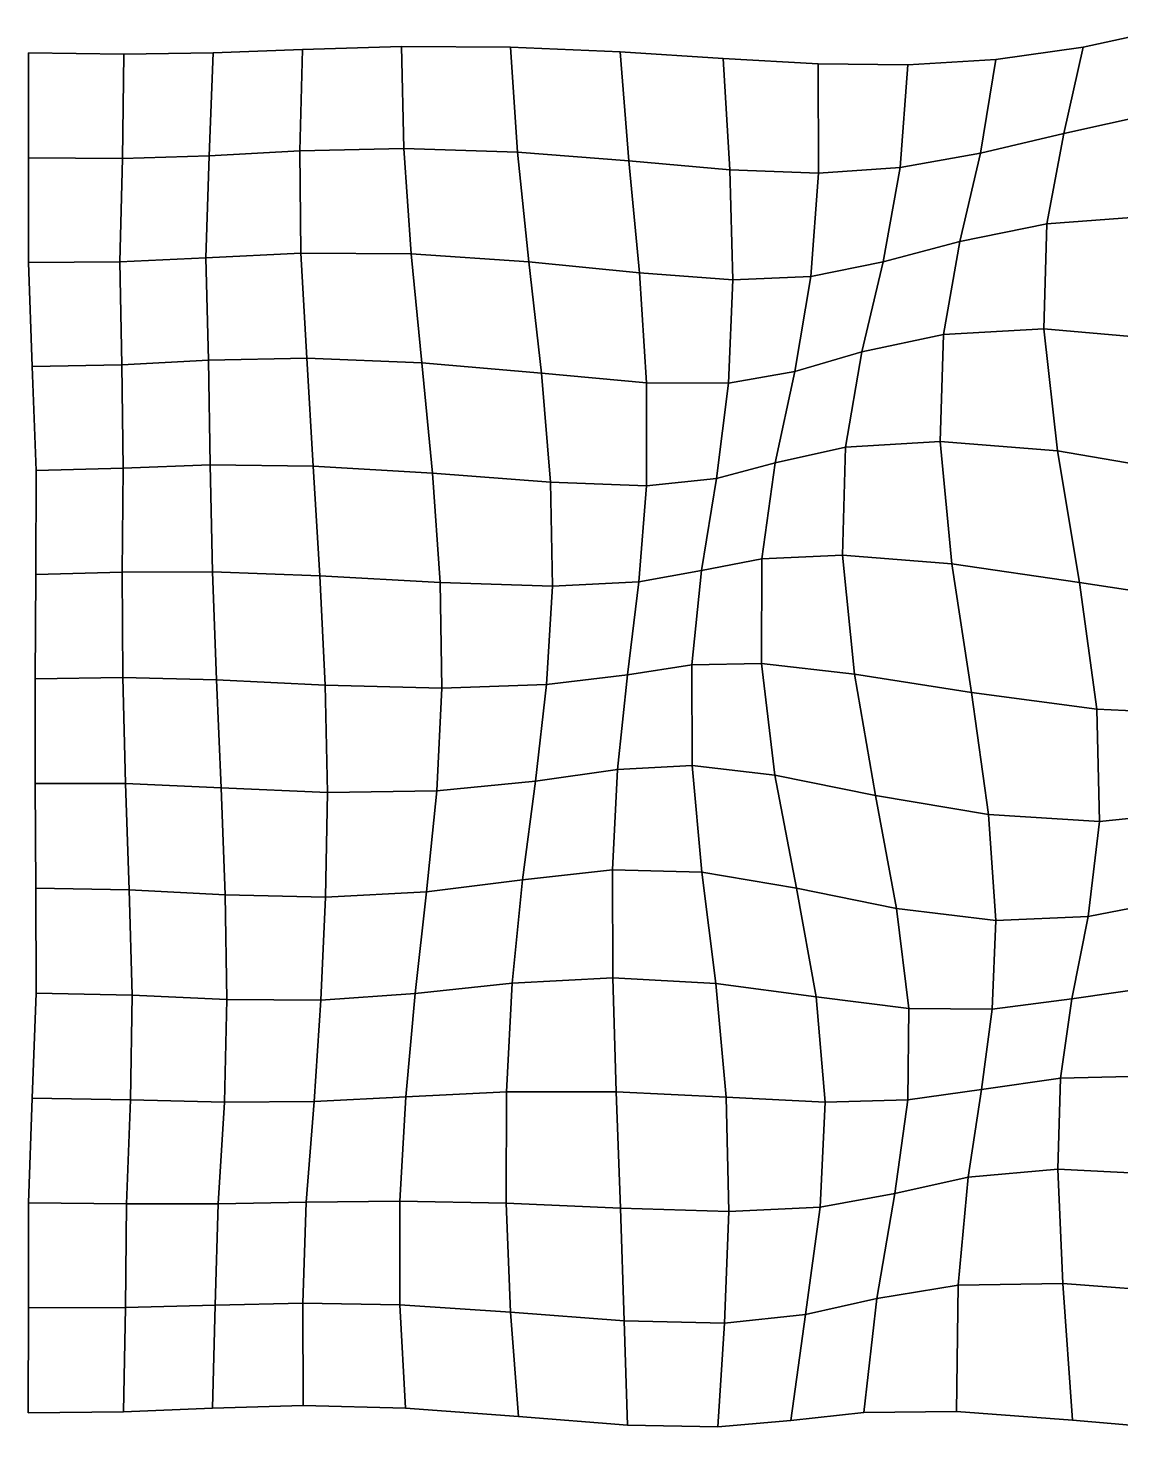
# Model space of a CAD drawing. Extents: x -160 to 227, y -136 to 134.
# Drawn here: x -159.9 to 36.8, y -129.4 to 123.2 of the extents above; entities that cross this region are included whole.
import ezdxf

# ---------------------------------------------------------------- set-up
doc = ezdxf.new("R2010")
doc.units = 0

msp = doc.modelspace()

# ---------------------------------------------------------------- linework, layer by layer
for points in [[(26.530706, 104.169716, -1.709551), (42.280571, 107.645737, -1.325584), (45.774944, 123.164833, -1.874125), (30.063614, 119.745003, -2.362818)], [(26.530706, 104.169716, -1.709551), (30.063614, 119.745003, -2.362818), (45.774944, 123.164833, -1.874125), (42.280571, 107.645737, -1.325584)], [(-159.829361, 99.821022, -1.294271), (-142.949524, 99.669151, -1.21791), (-142.655212, 118.489304, -1.267198), (-159.859467, 118.720291, -1.314526)], [(-159.829361, 99.821022, -1.294271), (-159.859467, 118.720291, -1.314526), (-142.655212, 118.489304, -1.267198), (-142.949524, 99.669151, -1.21791)], [(-127.295555, 100.171509, -1.211169), (-110.998299, 101.047432, -1.262222), (-110.48851, 119.314026, -1.220667), (-126.598907, 118.689857, -1.238202)], [(-127.295555, 100.171509, -1.211169), (-126.598907, 118.689857, -1.238202), (-110.48851, 119.314026, -1.220667), (-110.998299, 101.047432, -1.262222)], [(-110.998299, 101.047432, -1.262222), (-92.294395, 101.465782, -1.267607), (-92.68251, 119.842506, -1.146324), (-110.48851, 119.314026, -1.220667)], [(-110.998299, 101.047432, -1.262222), (-110.48851, 119.314026, -1.220667), (-92.68251, 119.842506, -1.146324), (-92.294395, 101.465782, -1.267607)], [(-92.294395, 101.465782, -1.267607), (-71.808182, 100.811508, -1.242118), (-73.064301, 119.736351, -1.050798), (-92.68251, 119.842506, -1.146324)], [(-92.294395, 101.465782, -1.267607), (-92.68251, 119.842506, -1.146324), (-73.064301, 119.736351, -1.050798), (-71.808182, 100.811508, -1.242118)], [(-71.808182, 100.811508, -1.242118), (-51.733788, 99.248276, -1.360869), (-53.332283, 118.890762, -1.118879), (-73.064301, 119.736351, -1.050798)], [(-71.808182, 100.811508, -1.242118), (-73.064301, 119.736351, -1.050798), (-53.332283, 118.890762, -1.118879), (-51.733788, 99.248276, -1.360869)], [(-51.733788, 99.248276, -1.360869), (-33.605736, 97.644241, -1.741718), (-34.780731, 117.683243, -1.505708), (-53.332283, 118.890762, -1.118879)], [(-51.733788, 99.248276, -1.360869), (-53.332283, 118.890762, -1.118879), (-34.780731, 117.683243, -1.505708), (-33.605736, 97.644241, -1.741718)], [(11.571803, 100.624405, -2.246005), (26.530706, 104.169716, -1.709551), (30.063614, 119.745003, -2.362818), (14.308743, 117.480423, -2.712097)], [(11.571803, 100.624405, -2.246005), (14.308743, 117.480423, -2.712097), (30.063614, 119.745003, -2.362818), (26.530706, 104.169716, -1.709551)], [(-142.949524, 99.669151, -1.21791), (-127.295555, 100.171509, -1.211169), (-126.598907, 118.689857, -1.238202), (-142.655212, 118.489304, -1.267198)], [(-142.949524, 99.669151, -1.21791), (-142.655212, 118.489304, -1.267198), (-126.598907, 118.689857, -1.238202), (-127.295555, 100.171509, -1.211169)], [(-33.605736, 97.644241, -1.741718), (-17.622236, 97.028061, -2.228902), (-17.667143, 116.71125, -2.117666), (-34.780731, 117.683243, -1.505708)], [(-33.605736, 97.644241, -1.741718), (-34.780731, 117.683243, -1.505708), (-17.667143, 116.71125, -2.117666), (-17.622236, 97.028061, -2.228902)], [(-17.622236, 97.028061, -2.228902), (-2.919321, 98.030731, -2.470805), (-1.508888, 116.519844, -2.622996), (-17.667143, 116.71125, -2.117666)], [(-17.622236, 97.028061, -2.228902), (-17.667143, 116.71125, -2.117666), (-1.508888, 116.519844, -2.622996), (-2.919321, 98.030731, -2.470805)], [(-2.919321, 98.030731, -2.470805), (11.571803, 100.624405, -2.246005), (14.308743, 117.480423, -2.712097), (-1.508888, 116.519844, -2.622996)], [(-2.919321, 98.030731, -2.470805), (-1.508888, 116.519844, -2.622996), (14.308743, 117.480423, -2.712097), (11.571803, 100.624405, -2.246005)], [(23.502785, 87.917679, -1.260654), (41.130016, 89.247482, -1.216372), (42.280571, 107.645737, -1.325584), (26.530706, 104.169716, -1.709551)], [(23.502785, 87.917679, -1.260654), (26.530706, 104.169716, -1.709551), (42.280571, 107.645737, -1.325584), (41.130016, 89.247482, -1.216372)], [(7.848347, 84.722771, -1.676669), (23.502785, 87.917679, -1.260654), (26.530706, 104.169716, -1.709551), (11.571803, 100.624405, -2.246005)], [(7.848347, 84.722771, -1.676669), (11.571803, 100.624405, -2.246005), (26.530706, 104.169716, -1.709551), (23.502785, 87.917679, -1.260654)], [(-127.888885, 81.82576, -1.221985), (-110.820618, 82.650665, -1.381826), (-110.998299, 101.047432, -1.262222), (-127.295555, 100.171509, -1.211169)], [(-127.888885, 81.82576, -1.221985), (-127.295555, 100.171509, -1.211169), (-110.998299, 101.047432, -1.262222), (-110.820618, 82.650665, -1.381826)], [(-110.820618, 82.650665, -1.381826), (-90.970383, 82.526436, -1.468047), (-92.294395, 101.465782, -1.267607), (-110.998299, 101.047432, -1.262222)], [(-110.820618, 82.650665, -1.381826), (-110.998299, 101.047432, -1.262222), (-92.294395, 101.465782, -1.267607), (-90.970383, 82.526436, -1.468047)], [(-90.970383, 82.526436, -1.468047), (-69.77343, 81.092758, -1.436084), (-71.808182, 100.811508, -1.242118), (-92.294395, 101.465782, -1.267607)], [(-90.970383, 82.526436, -1.468047), (-92.294395, 101.465782, -1.267607), (-71.808182, 100.811508, -1.242118), (-69.77343, 81.092758, -1.436084)], [(-159.831558, 80.982552, -1.269531), (-143.388916, 81.048676, -1.172088), (-142.949524, 99.669151, -1.21791), (-159.829361, 99.821022, -1.294271)], [(-159.831558, 80.982552, -1.269531), (-159.829361, 99.821022, -1.294271), (-142.949524, 99.669151, -1.21791), (-143.388916, 81.048676, -1.172088)], [(-143.388916, 81.048676, -1.172088), (-127.888885, 81.82576, -1.221985), (-127.295555, 100.171509, -1.211169), (-142.949524, 99.669151, -1.21791)], [(-143.388916, 81.048676, -1.172088), (-142.949524, 99.669151, -1.21791), (-127.295555, 100.171509, -1.211169), (-127.888885, 81.82576, -1.221985)], [(-69.77343, 81.092758, -1.436084), (-49.862053, 79.069901, -1.45412), (-51.733788, 99.248276, -1.360869), (-71.808182, 100.811508, -1.242118)], [(-69.77343, 81.092758, -1.436084), (-71.808182, 100.811508, -1.242118), (-51.733788, 99.248276, -1.360869), (-49.862053, 79.069901, -1.45412)], [(-49.862053, 79.069901, -1.45412), (-33.015186, 77.823936, -1.662062), (-33.605736, 97.644241, -1.741718), (-51.733788, 99.248276, -1.360869)], [(-49.862053, 79.069901, -1.45412), (-51.733788, 99.248276, -1.360869), (-33.605736, 97.644241, -1.741718), (-33.015186, 77.823936, -1.662062)], [(-5.971634, 81.061417, -1.984168), (7.848347, 84.722771, -1.676669), (11.571803, 100.624405, -2.246005), (-2.919321, 98.030731, -2.470805)], [(-5.971634, 81.061417, -1.984168), (-2.919321, 98.030731, -2.470805), (11.571803, 100.624405, -2.246005), (7.848347, 84.722771, -1.676669)], [(-33.015186, 77.823936, -1.662062), (-18.973545, 78.448883, -1.936759), (-17.622236, 97.028061, -2.228902), (-33.605736, 97.644241, -1.741718)], [(-33.015186, 77.823936, -1.662062), (-33.605736, 97.644241, -1.741718), (-17.622236, 97.028061, -2.228902), (-18.973545, 78.448883, -1.936759)], [(-18.973545, 78.448883, -1.936759), (-5.971634, 81.061417, -1.984168), (-2.919321, 98.030731, -2.470805), (-17.622236, 97.028061, -2.228902)], [(-18.973545, 78.448883, -1.936759), (-17.622236, 97.028061, -2.228902), (-2.919321, 98.030731, -2.470805), (-5.971634, 81.061417, -1.984168)], [(22.94417, 69.043709, -1.540148), (43.509232, 67.218765, -1.981381), (41.130016, 89.247482, -1.216372), (23.502785, 87.917679, -1.260654)], [(22.94417, 69.043709, -1.540148), (23.502785, 87.917679, -1.260654), (41.130016, 89.247482, -1.216372), (43.509232, 67.218765, -1.981381)], [(4.882676, 67.990608, -1.486361), (22.94417, 69.043709, -1.540148), (23.502785, 87.917679, -1.260654), (7.848347, 84.722771, -1.676669)], [(4.882676, 67.990608, -1.486361), (7.848347, 84.722771, -1.676669), (23.502785, 87.917679, -1.260654), (22.94417, 69.043709, -1.540148)], [(-9.821836, 64.854141, -1.488403), (4.882676, 67.990608, -1.486361), (7.848347, 84.722771, -1.676669), (-5.971634, 81.061417, -1.984168)], [(-9.821836, 64.854141, -1.488403), (-5.971634, 81.061417, -1.984168), (7.848347, 84.722771, -1.676669), (4.882676, 67.990608, -1.486361)], [(-159.176483, 62.217712, -1.242049), (-143.0103, 62.531704, -1.13395), (-143.388916, 81.048676, -1.172088), (-159.831558, 80.982552, -1.269531)], [(-159.176483, 62.217712, -1.242049), (-159.831558, 80.982552, -1.269531), (-143.388916, 81.048676, -1.172088), (-143.0103, 62.531704, -1.13395)], [(-143.0103, 62.531704, -1.13395), (-127.42057, 63.353031, -1.273452), (-127.888885, 81.82576, -1.221985), (-143.388916, 81.048676, -1.172088)], [(-143.0103, 62.531704, -1.13395), (-143.388916, 81.048676, -1.172088), (-127.888885, 81.82576, -1.221985), (-127.42057, 63.353031, -1.273452)], [(-127.42057, 63.353031, -1.273452), (-109.724213, 63.754646, -1.570158), (-110.820618, 82.650665, -1.381826), (-127.888885, 81.82576, -1.221985)], [(-127.42057, 63.353031, -1.273452), (-127.888885, 81.82576, -1.221985), (-110.820618, 82.650665, -1.381826), (-109.724213, 63.754646, -1.570158)], [(-109.724213, 63.754646, -1.570158), (-89.025497, 62.915993, -1.711195), (-90.970383, 82.526436, -1.468047), (-110.820618, 82.650665, -1.381826)], [(-109.724213, 63.754646, -1.570158), (-110.820618, 82.650665, -1.381826), (-90.970383, 82.526436, -1.468047), (-89.025497, 62.915993, -1.711195)], [(-89.025497, 62.915993, -1.711195), (-67.512779, 61.023354, -1.562844), (-69.77343, 81.092758, -1.436084), (-90.970383, 82.526436, -1.468047)], [(-89.025497, 62.915993, -1.711195), (-90.970383, 82.526436, -1.468047), (-69.77343, 81.092758, -1.436084), (-67.512779, 61.023354, -1.562844)], [(-67.512779, 61.023354, -1.562844), (-48.569206, 59.31971, -1.320845), (-49.862053, 79.069901, -1.45412), (-69.77343, 81.092758, -1.436084)], [(-67.512779, 61.023354, -1.562844), (-69.77343, 81.092758, -1.436084), (-49.862053, 79.069901, -1.45412), (-48.569206, 59.31971, -1.320845)], [(-21.892519, 61.356018, -1.372482), (-9.821836, 64.854141, -1.488403), (-5.971634, 81.061417, -1.984168), (-18.973545, 78.448883, -1.936759)], [(-21.892519, 61.356018, -1.372482), (-18.973545, 78.448883, -1.936759), (-5.971634, 81.061417, -1.984168), (-9.821836, 64.854141, -1.488403)], [(-48.569206, 59.31971, -1.320845), (-33.808483, 59.244114, -1.250356), (-33.015186, 77.823936, -1.662062), (-49.862053, 79.069901, -1.45412)], [(-48.569206, 59.31971, -1.320845), (-49.862053, 79.069901, -1.45412), (-33.015186, 77.823936, -1.662062), (-33.808483, 59.244114, -1.250356)], [(-33.808483, 59.244114, -1.250356), (-21.892519, 61.356018, -1.372482), (-18.973545, 78.448883, -1.936759), (-33.015186, 77.823936, -1.662062)], [(-33.808483, 59.244114, -1.250356), (-33.015186, 77.823936, -1.662062), (-18.973545, 78.448883, -1.936759), (-21.892519, 61.356018, -1.372482)], [(4.300181, 48.705639, -1.885055), (25.386017, 47.021225, -2.669568), (22.94417, 69.043709, -1.540148), (4.882676, 67.990608, -1.486361)], [(4.300181, 48.705639, -1.885055), (4.882676, 67.990608, -1.486361), (22.94417, 69.043709, -1.540148), (25.386017, 47.021225, -2.669568)], [(25.386017, 47.021225, -2.669568), (48.172573, 43.125114, -3.608717), (43.509232, 67.218765, -1.981381), (22.94417, 69.043709, -1.540148)], [(25.386017, 47.021225, -2.669568), (22.94417, 69.043709, -1.540148), (43.509232, 67.218765, -1.981381), (48.172573, 43.125114, -3.608717)], [(-12.75389, 47.680115, -1.196234), (4.300181, 48.705639, -1.885055), (4.882676, 67.990608, -1.486361), (-9.821836, 64.854141, -1.488403)], [(-12.75389, 47.680115, -1.196234), (-9.821836, 64.854141, -1.488403), (4.882676, 67.990608, -1.486361), (4.300181, 48.705639, -1.885055)], [(-142.795425, 43.956169, -1.102356), (-127.126602, 44.518436, -1.355897), (-127.42057, 63.353031, -1.273452), (-143.0103, 62.531704, -1.13395)], [(-142.795425, 43.956169, -1.102356), (-143.0103, 62.531704, -1.13395), (-127.42057, 63.353031, -1.273452), (-127.126602, 44.518436, -1.355897)], [(-127.126602, 44.518436, -1.355897), (-108.595383, 44.304153, -1.807663), (-109.724213, 63.754646, -1.570158), (-127.42057, 63.353031, -1.273452)], [(-127.126602, 44.518436, -1.355897), (-127.42057, 63.353031, -1.273452), (-109.724213, 63.754646, -1.570158), (-108.595383, 44.304153, -1.807663)], [(-108.595383, 44.304153, -1.807663), (-87.105904, 43.007923, -1.971928), (-89.025497, 62.915993, -1.711195), (-109.724213, 63.754646, -1.570158)], [(-108.595383, 44.304153, -1.807663), (-109.724213, 63.754646, -1.570158), (-89.025497, 62.915993, -1.711195), (-87.105904, 43.007923, -1.971928)], [(-25.389267, 44.872253, -0.684922), (-12.75389, 47.680115, -1.196234), (-9.821836, 64.854141, -1.488403), (-21.892519, 61.356018, -1.372482)], [(-25.389267, 44.872253, -0.684922), (-21.892519, 61.356018, -1.372482), (-9.821836, 64.854141, -1.488403), (-12.75389, 47.680115, -1.196234)], [(-158.474976, 43.49836, -1.212894), (-142.795425, 43.956169, -1.102356), (-143.0103, 62.531704, -1.13395), (-159.176483, 62.217712, -1.242049)], [(-158.474976, 43.49836, -1.212894), (-159.176483, 62.217712, -1.242049), (-143.0103, 62.531704, -1.13395), (-142.795425, 43.956169, -1.102356)], [(-87.105904, 43.007923, -1.971928), (-65.883965, 41.382565, -1.603506), (-67.512779, 61.023354, -1.562844), (-89.025497, 62.915993, -1.711195)], [(-87.105904, 43.007923, -1.971928), (-89.025497, 62.915993, -1.711195), (-67.512779, 61.023354, -1.562844), (-65.883965, 41.382565, -1.603506)], [(-65.883965, 41.382565, -1.603506), (-48.588554, 40.772289, -0.97146), (-48.569206, 59.31971, -1.320845), (-67.512779, 61.023354, -1.562844)], [(-65.883965, 41.382565, -1.603506), (-67.512779, 61.023354, -1.562844), (-48.569206, 59.31971, -1.320845), (-48.588554, 40.772289, -0.97146)], [(-36.00251, 42.059231, -0.576028), (-25.389267, 44.872253, -0.684922), (-21.892519, 61.356018, -1.372482), (-33.808483, 59.244114, -1.250356)], [(-36.00251, 42.059231, -0.576028), (-33.808483, 59.244114, -1.250356), (-21.892519, 61.356018, -1.372482), (-25.389267, 44.872253, -0.684922)], [(-48.588554, 40.772289, -0.97146), (-36.00251, 42.059231, -0.576028), (-33.808483, 59.244114, -1.250356), (-48.569206, 59.31971, -1.320845)], [(-48.588554, 40.772289, -0.97146), (-48.569206, 59.31971, -1.320845), (-33.808483, 59.244114, -1.250356), (-36.00251, 42.059231, -0.576028)], [(-13.291895, 28.279215, -1.045735), (6.398858, 26.699659, -2.680386), (4.300181, 48.705639, -1.885055), (-12.75389, 47.680115, -1.196234)], [(-13.291895, 28.279215, -1.045735), (-12.75389, 47.680115, -1.196234), (4.300181, 48.705639, -1.885055), (6.398858, 26.699659, -2.680386)], [(6.398858, 26.699659, -2.680386), (29.39325, 23.364317, -4.357207), (25.386017, 47.021225, -2.669568), (4.300181, 48.705639, -1.885055)], [(6.398858, 26.699659, -2.680386), (4.300181, 48.705639, -1.885055), (25.386017, 47.021225, -2.669568), (29.39325, 23.364317, -4.357207)], [(-27.823427, 27.606216, 0.078023), (-13.291895, 28.279215, -1.045735), (-12.75389, 47.680115, -1.196234), (-25.389267, 44.872253, -0.684922)], [(-27.823427, 27.606216, 0.078023), (-25.389267, 44.872253, -0.684922), (-12.75389, 47.680115, -1.196234), (-13.291895, 28.279215, -1.045735)], [(29.39325, 23.364317, -4.357207), (52.23933, 19.876471, -5.801476), (48.172573, 43.125114, -3.608717), (25.386017, 47.021225, -2.669568)], [(29.39325, 23.364317, -4.357207), (25.386017, 47.021225, -2.669568), (48.172573, 43.125114, -3.608717), (52.23933, 19.876471, -5.801476)], [(-158.551041, 24.77578, -1.183746), (-142.976074, 25.196478, -1.071413), (-142.795425, 43.956169, -1.102356), (-158.474976, 43.49836, -1.212894)], [(-158.551041, 24.77578, -1.183746), (-158.474976, 43.49836, -1.212894), (-142.795425, 43.956169, -1.102356), (-142.976074, 25.196478, -1.071413)], [(-142.976074, 25.196478, -1.071413), (-126.734756, 25.284988, -1.447732), (-127.126602, 44.518436, -1.355897), (-142.795425, 43.956169, -1.102356)], [(-142.976074, 25.196478, -1.071413), (-142.795425, 43.956169, -1.102356), (-127.126602, 44.518436, -1.355897), (-126.734756, 25.284988, -1.447732)], [(-126.734756, 25.284988, -1.447732), (-107.38903, 24.553316, -2.067937), (-108.595383, 44.304153, -1.807663), (-127.126602, 44.518436, -1.355897)], [(-126.734756, 25.284988, -1.447732), (-127.126602, 44.518436, -1.355897), (-108.595383, 44.304153, -1.807663), (-107.38903, 24.553316, -2.067937)], [(-107.38903, 24.553316, -2.067937), (-85.738785, 23.353561, -2.246862), (-87.105904, 43.007923, -1.971928), (-108.595383, 44.304153, -1.807663)], [(-107.38903, 24.553316, -2.067937), (-108.595383, 44.304153, -1.807663), (-87.105904, 43.007923, -1.971928), (-85.738785, 23.353561, -2.246862)], [(-85.738785, 23.353561, -2.246862), (-65.521637, 22.70915, -1.602465), (-65.883965, 41.382565, -1.603506), (-87.105904, 43.007923, -1.971928)], [(-85.738785, 23.353561, -2.246862), (-87.105904, 43.007923, -1.971928), (-65.883965, 41.382565, -1.603506), (-65.521637, 22.70915, -1.602465)], [(-38.660927, 25.496504, 0.260992), (-27.823427, 27.606216, 0.078023), (-25.389267, 44.872253, -0.684922), (-36.00251, 42.059231, -0.576028)], [(-38.660927, 25.496504, 0.260992), (-36.00251, 42.059231, -0.576028), (-25.389267, 44.872253, -0.684922), (-27.823427, 27.606216, 0.078023)], [(-65.521637, 22.70915, -1.602465), (-49.95863, 23.467245, -0.496515), (-48.588554, 40.772289, -0.97146), (-65.883965, 41.382565, -1.603506)], [(-65.521637, 22.70915, -1.602465), (-65.883965, 41.382565, -1.603506), (-48.588554, 40.772289, -0.97146), (-49.95863, 23.467245, -0.496515)], [(-49.95863, 23.467245, -0.496515), (-38.660927, 25.496504, 0.260992), (-36.00251, 42.059231, -0.576028), (-48.588554, 40.772289, -0.97146)], [(-49.95863, 23.467245, -0.496515), (-48.588554, 40.772289, -0.97146), (-36.00251, 42.059231, -0.576028), (-38.660927, 25.496504, 0.260992)], [(-27.901714, 8.754108, 0.980141), (-11.153521, 6.86442, -0.720594), (-13.291895, 28.279215, -1.045735), (-27.823427, 27.606216, 0.078023)], [(-27.901714, 8.754108, 0.980141), (-27.823427, 27.606216, 0.078023), (-13.291895, 28.279215, -1.045735), (-11.153521, 6.86442, -0.720594)], [(-11.153521, 6.86442, -0.720594), (9.920909, 3.540116, -3.341168), (6.398858, 26.699659, -2.680386), (-13.291895, 28.279215, -1.045735)], [(-11.153521, 6.86442, -0.720594), (-13.291895, 28.279215, -1.045735), (6.398858, 26.699659, -2.680386), (9.920909, 3.540116, -3.341168)], [(-142.83403, 6.229421, -1.029685), (-125.992981, 5.812107, -1.513984), (-126.734756, 25.284988, -1.447732), (-142.976074, 25.196478, -1.071413)], [(-142.83403, 6.229421, -1.029685), (-142.976074, 25.196478, -1.071413), (-126.734756, 25.284988, -1.447732), (-125.992981, 5.812107, -1.513984)], [(-125.992981, 5.812107, -1.513984), (-106.406738, 4.875189, -2.315395), (-107.38903, 24.553316, -2.067937), (-126.734756, 25.284988, -1.447732)], [(-125.992981, 5.812107, -1.513984), (-126.734756, 25.284988, -1.447732), (-107.38903, 24.553316, -2.067937), (-106.406738, 4.875189, -2.315395)], [(-52.001602, 6.747468, -0.055038), (-40.427902, 8.495939, 1.147831), (-38.660927, 25.496504, 0.260992), (-49.95863, 23.467245, -0.496515)], [(-52.001602, 6.747468, -0.055038), (-49.95863, 23.467245, -0.496515), (-38.660927, 25.496504, 0.260992), (-40.427902, 8.495939, 1.147831)], [(-40.427902, 8.495939, 1.147831), (-27.901714, 8.754108, 0.980141), (-27.823427, 27.606216, 0.078023), (-38.660927, 25.496504, 0.260992)], [(-40.427902, 8.495939, 1.147831), (-38.660927, 25.496504, 0.260992), (-27.823427, 27.606216, 0.078023), (-27.901714, 8.754108, 0.980141)], [(9.920909, 3.540116, -3.341168), (32.496834, 0.519997, -6.008224), (29.39325, 23.364317, -4.357207), (6.398858, 26.699659, -2.680386)], [(9.920909, 3.540116, -3.341168), (6.398858, 26.699659, -2.680386), (29.39325, 23.364317, -4.357207), (32.496834, 0.519997, -6.008224)], [(-158.642181, 6.00981, -1.156164), (-142.83403, 6.229421, -1.029685), (-142.976074, 25.196478, -1.071413), (-158.551041, 24.77578, -1.183746)], [(-158.642181, 6.00981, -1.156164), (-158.551041, 24.77578, -1.183746), (-142.976074, 25.196478, -1.071413), (-142.83403, 6.229421, -1.029685)], [(-106.406738, 4.875189, -2.315395), (-85.435577, 4.309765, -2.550773), (-85.738785, 23.353561, -2.246862), (-107.38903, 24.553316, -2.067937)], [(-106.406738, 4.875189, -2.315395), (-107.38903, 24.553316, -2.067937), (-85.738785, 23.353561, -2.246862), (-85.435577, 4.309765, -2.550773)], [(-85.435577, 4.309765, -2.550773), (-66.556656, 4.964056, -1.660901), (-65.521637, 22.70915, -1.602465), (-85.738785, 23.353561, -2.246862)], [(-85.435577, 4.309765, -2.550773), (-85.738785, 23.353561, -2.246862), (-65.521637, 22.70915, -1.602465), (-66.556656, 4.964056, -1.660901)], [(-66.556656, 4.964056, -1.660901), (-52.001602, 6.747468, -0.055038), (-49.95863, 23.467245, -0.496515), (-65.521637, 22.70915, -1.602465)], [(-66.556656, 4.964056, -1.660901), (-65.521637, 22.70915, -1.602465), (-49.95863, 23.467245, -0.496515), (-52.001602, 6.747468, -0.055038)], [(32.496834, 0.519997, -6.008224), (53.170799, -0.450413, -8.095755), (52.23933, 19.876471, -5.801476), (29.39325, 23.364317, -4.357207)], [(32.496834, 0.519997, -6.008224), (29.39325, 23.364317, -4.357207), (52.23933, 19.876471, -5.801476), (53.170799, -0.450413, -8.095755)], [(-53.786499, -10.304452, 0.134027), (-40.38372, -9.599214, 1.912206), (-40.427902, 8.495939, 1.147831), (-52.001602, 6.747468, -0.055038)], [(-53.786499, -10.304452, 0.134027), (-52.001602, 6.747468, -0.055038), (-40.427902, 8.495939, 1.147831), (-40.38372, -9.599214, 1.912206)], [(-40.38372, -9.599214, 1.912206), (-25.460133, -11.360146, 2.082599), (-27.901714, 8.754108, 0.980141), (-40.427902, 8.495939, 1.147831)], [(-40.38372, -9.599214, 1.912206), (-40.427902, 8.495939, 1.147831), (-27.901714, 8.754108, 0.980141), (-25.460133, -11.360146, 2.082599)], [(-25.460133, -11.360146, 2.082599), (-7.351555, -14.978057, 0.195237), (-11.153521, 6.86442, -0.720594), (-27.901714, 8.754108, 0.980141)], [(-25.460133, -11.360146, 2.082599), (-27.901714, 8.754108, 0.980141), (-11.153521, 6.86442, -0.720594), (-7.351555, -14.978057, 0.195237)], [(-158.623077, -12.813692, -1.132398), (-142.368668, -12.86692, -0.964513), (-142.83403, 6.229421, -1.029685), (-158.642181, 6.00981, -1.156164)], [(-158.623077, -12.813692, -1.132398), (-158.642181, 6.00981, -1.156164), (-142.83403, 6.229421, -1.029685), (-142.368668, -12.86692, -0.964513)], [(-142.368668, -12.86692, -0.964513), (-125.151001, -13.647228, -1.510801), (-125.992981, 5.812107, -1.513984), (-142.83403, 6.229421, -1.029685)], [(-142.368668, -12.86692, -0.964513), (-142.83403, 6.229421, -1.029685), (-125.992981, 5.812107, -1.513984), (-125.151001, -13.647228, -1.510801)], [(-125.151001, -13.647228, -1.510801), (-106.035126, -14.450558, -2.500466), (-106.406738, 4.875189, -2.315395), (-125.992981, 5.812107, -1.513984)], [(-125.151001, -13.647228, -1.510801), (-125.992981, 5.812107, -1.513984), (-106.406738, 4.875189, -2.315395), (-106.035126, -14.450558, -2.500466)], [(-68.582413, -12.411937, -1.907935), (-53.786499, -10.304452, 0.134027), (-52.001602, 6.747468, -0.055038), (-66.556656, 4.964056, -1.660901)], [(-68.582413, -12.411937, -1.907935), (-66.556656, 4.964056, -1.660901), (-52.001602, 6.747468, -0.055038), (-53.786499, -10.304452, 0.134027)], [(-7.351555, -14.978057, 0.195237), (12.9896, -18.450937, -3.132376), (9.920909, 3.540116, -3.341168), (-11.153521, 6.86442, -0.720594)], [(-7.351555, -14.978057, 0.195237), (-11.153521, 6.86442, -0.720594), (9.920909, 3.540116, -3.341168), (12.9896, -18.450937, -3.132376)], [(-106.035126, -14.450558, -2.500466), (-86.355743, -14.148435, -2.89556), (-85.435577, 4.309765, -2.550773), (-106.406738, 4.875189, -2.315395)], [(-106.035126, -14.450558, -2.500466), (-106.406738, 4.875189, -2.315395), (-85.435577, 4.309765, -2.550773), (-86.355743, -14.148435, -2.89556)], [(-86.355743, -14.148435, -2.89556), (-68.582413, -12.411937, -1.907935), (-66.556656, 4.964056, -1.660901), (-85.435577, 4.309765, -2.550773)], [(-86.355743, -14.148435, -2.89556), (-85.435577, 4.309765, -2.550773), (-66.556656, 4.964056, -1.660901), (-68.582413, -12.411937, -1.907935)], [(12.9896, -18.450937, -3.132376), (32.967419, -19.68718, -6.758815), (32.496834, 0.519997, -6.008224), (9.920909, 3.540116, -3.341168)], [(12.9896, -18.450937, -3.132376), (9.920909, 3.540116, -3.341168), (32.496834, 0.519997, -6.008224), (32.967419, -19.68718, -6.758815)], [(32.967419, -19.68718, -6.758815), (50.565426, -17.878099, -9.738997), (53.170799, -0.450413, -8.095755), (32.496834, 0.519997, -6.008224)], [(32.967419, -19.68718, -6.758815), (32.496834, 0.519997, -6.008224), (53.170799, -0.450413, -8.095755), (50.565426, -17.878099, -9.738997)], [(-54.683865, -28.408237, -0.169202), (-38.608028, -28.81909, 2.266163), (-40.38372, -9.599214, 1.912206), (-53.786499, -10.304452, 0.134027)], [(-54.683865, -28.408237, -0.169202), (-53.786499, -10.304452, 0.134027), (-40.38372, -9.599214, 1.912206), (-38.608028, -28.81909, 2.266163)], [(-38.608028, -28.81909, 2.266163), (-21.579767, -31.667011, 3.24022), (-25.460133, -11.360146, 2.082599), (-40.38372, -9.599214, 1.912206)], [(-38.608028, -28.81909, 2.266163), (-40.38372, -9.599214, 1.912206), (-25.460133, -11.360146, 2.082599), (-21.579767, -31.667011, 3.24022)], [(-88.175438, -32.347908, -3.252376), (-70.887878, -30.160135, -2.43848), (-68.582413, -12.411937, -1.907935), (-86.355743, -14.148435, -2.89556)], [(-88.175438, -32.347908, -3.252376), (-86.355743, -14.148435, -2.89556), (-68.582413, -12.411937, -1.907935), (-70.887878, -30.160135, -2.43848)], [(-70.887878, -30.160135, -2.43848), (-54.683865, -28.408237, -0.169202), (-53.786499, -10.304452, 0.134027), (-68.582413, -12.411937, -1.907935)], [(-70.887878, -30.160135, -2.43848), (-68.582413, -12.411937, -1.907935), (-53.786499, -10.304452, 0.134027), (-54.683865, -28.408237, -0.169202)], [(-21.579767, -31.667011, 3.24022), (-3.573714, -35.35651, 1.884545), (-7.351555, -14.978057, 0.195237), (-25.460133, -11.360146, 2.082599)], [(-21.579767, -31.667011, 3.24022), (-25.460133, -11.360146, 2.082599), (-7.351555, -14.978057, 0.195237), (-3.573714, -35.35651, 1.884545)], [(-158.507416, -31.683218, -1.116887), (-141.727203, -31.964037, -0.869704), (-142.368668, -12.86692, -0.964513), (-158.623077, -12.813692, -1.132398)], [(-158.507416, -31.683218, -1.116887), (-158.623077, -12.813692, -1.132398), (-142.368668, -12.86692, -0.964513), (-141.727203, -31.964037, -0.869704)], [(-141.727203, -31.964037, -0.869704), (-124.466072, -32.86628, -1.395172), (-125.151001, -13.647228, -1.510801), (-142.368668, -12.86692, -0.964513)], [(-141.727203, -31.964037, -0.869704), (-142.368668, -12.86692, -0.964513), (-125.151001, -13.647228, -1.510801), (-124.466072, -32.86628, -1.395172)], [(-124.466072, -32.86628, -1.395172), (-106.378624, -33.33617, -2.553979), (-106.035126, -14.450558, -2.500466), (-125.151001, -13.647228, -1.510801)], [(-124.466072, -32.86628, -1.395172), (-125.151001, -13.647228, -1.510801), (-106.035126, -14.450558, -2.500466), (-106.378624, -33.33617, -2.553979)], [(-106.378624, -33.33617, -2.553979), (-88.175438, -32.347908, -3.252376), (-86.355743, -14.148435, -2.89556), (-106.035126, -14.450558, -2.500466)], [(-106.378624, -33.33617, -2.553979), (-106.035126, -14.450558, -2.500466), (-86.355743, -14.148435, -2.89556), (-88.175438, -32.347908, -3.252376)], [(-3.573714, -35.35651, 1.884545), (14.300344, -37.527588, -1.468545), (12.9896, -18.450937, -3.132376), (-7.351555, -14.978057, 0.195237)], [(-3.573714, -35.35651, 1.884545), (-7.351555, -14.978057, 0.195237), (12.9896, -18.450937, -3.132376), (14.300344, -37.527588, -1.468545)], [(14.300344, -37.527588, -1.468545), (30.929073, -36.795349, -5.68573), (32.967419, -19.68718, -6.758815), (12.9896, -18.450937, -3.132376)], [(14.300344, -37.527588, -1.468545), (12.9896, -18.450937, -3.132376), (32.967419, -19.68718, -6.758815), (30.929073, -36.795349, -5.68573)], [(30.929073, -36.795349, -5.68573), (46.397743, -33.767136, -9.600054), (50.565426, -17.878099, -9.738997), (32.967419, -19.68718, -6.758815)], [(30.929073, -36.795349, -5.68573), (32.967419, -19.68718, -6.758815), (50.565426, -17.878099, -9.738997), (46.397743, -33.767136, -9.600054)], [(-90.244095, -50.662254, -3.515505), (-72.776688, -48.805702, -3.223793), (-70.887878, -30.160135, -2.43848), (-88.175438, -32.347908, -3.252376)], [(-90.244095, -50.662254, -3.515505), (-88.175438, -32.347908, -3.252376), (-70.887878, -30.160135, -2.43848), (-72.776688, -48.805702, -3.223793)], [(-72.776688, -48.805702, -3.223793), (-54.639465, -47.839157, -1.120482), (-54.683865, -28.408237, -0.169202), (-70.887878, -30.160135, -2.43848)], [(-72.776688, -48.805702, -3.223793), (-70.887878, -30.160135, -2.43848), (-54.683865, -28.408237, -0.169202), (-54.639465, -47.839157, -1.120482)], [(-54.639465, -47.839157, -1.120482), (-36.11557, -48.835106, 1.840156), (-38.608028, -28.81909, 2.266163), (-54.683865, -28.408237, -0.169202)], [(-54.639465, -47.839157, -1.120482), (-54.683865, -28.408237, -0.169202), (-38.608028, -28.81909, 2.266163), (-36.11557, -48.835106, 1.840156)], [(-36.11557, -48.835106, 1.840156), (-18.041178, -51.279469, 3.968165), (-21.579767, -31.667011, 3.24022), (-38.608028, -28.81909, 2.266163)], [(-36.11557, -48.835106, 1.840156), (-38.608028, -28.81909, 2.266163), (-21.579767, -31.667011, 3.24022), (-18.041178, -51.279469, 3.968165)], [(-158.459869, -50.574921, -1.117175), (-141.163971, -50.949543, -0.755277), (-141.727203, -31.964037, -0.869704), (-158.507416, -31.683218, -1.116887)], [(-158.459869, -50.574921, -1.117175), (-158.507416, -31.683218, -1.116887), (-141.727203, -31.964037, -0.869704), (-141.163971, -50.949543, -0.755277)], [(-141.163971, -50.949543, -0.755277), (-124.117981, -51.722832, -1.143071), (-124.466072, -32.86628, -1.395172), (-141.727203, -31.964037, -0.869704)], [(-141.163971, -50.949543, -0.755277), (-141.727203, -31.964037, -0.869704), (-124.466072, -32.86628, -1.395172), (-124.117981, -51.722832, -1.143071)], [(-107.237328, -51.848148, -2.393428), (-90.244095, -50.662254, -3.515505), (-88.175438, -32.347908, -3.252376), (-106.378624, -33.33617, -2.553979)], [(-107.237328, -51.848148, -2.393428), (-106.378624, -33.33617, -2.553979), (-88.175438, -32.347908, -3.252376), (-90.244095, -50.662254, -3.515505)], [(-18.041178, -51.279469, 3.968165), (-1.362324, -53.365826, 3.947419), (-3.573714, -35.35651, 1.884545), (-21.579767, -31.667011, 3.24022)], [(-18.041178, -51.279469, 3.968165), (-21.579767, -31.667011, 3.24022), (-3.573714, -35.35651, 1.884545), (-1.362324, -53.365826, 3.947419)], [(-124.117981, -51.722832, -1.143071), (-107.237328, -51.848148, -2.393428), (-106.378624, -33.33617, -2.553979), (-124.466072, -32.86628, -1.395172)], [(-124.117981, -51.722832, -1.143071), (-124.466072, -32.86628, -1.395172), (-106.378624, -33.33617, -2.553979), (-107.237328, -51.848148, -2.393428)], [(-1.362324, -53.365826, 3.947419), (13.6669, -53.479229, 1.55524), (14.300344, -37.527588, -1.468545), (-3.573714, -35.35651, 1.884545)], [(-1.362324, -53.365826, 3.947419), (-3.573714, -35.35651, 1.884545), (14.300344, -37.527588, -1.468545), (13.6669, -53.479229, 1.55524)], [(28.000774, -51.589428, -2.41684), (43.43919, -49.370583, -6.784962), (46.397743, -33.767136, -9.600054), (30.929073, -36.795349, -5.68573)], [(28.000774, -51.589428, -2.41684), (30.929073, -36.795349, -5.68573), (46.397743, -33.767136, -9.600054), (43.43919, -49.370583, -6.784962)], [(13.6669, -53.479229, 1.55524), (28.000774, -51.589428, -2.41684), (30.929073, -36.795349, -5.68573), (14.300344, -37.527588, -1.468545)], [(13.6669, -53.479229, 1.55524), (14.300344, -37.527588, -1.468545), (30.929073, -36.795349, -5.68573), (28.000774, -51.589428, -2.41684)], [(-73.796814, -68.380272, -4.038103), (-54.028683, -68.369507, -2.630199), (-54.639465, -47.839157, -1.120482), (-72.776688, -48.805702, -3.223793)], [(-73.796814, -68.380272, -4.038103), (-72.776688, -48.805702, -3.223793), (-54.639465, -47.839157, -1.120482), (-54.028683, -68.369507, -2.630199)], [(-54.028683, -68.369507, -2.630199), (-34.220913, -69.308769, 0.385631), (-36.11557, -48.835106, 1.840156), (-54.639465, -47.839157, -1.120482)], [(-54.028683, -68.369507, -2.630199), (-54.639465, -47.839157, -1.120482), (-36.11557, -48.835106, 1.840156), (-34.220913, -69.308769, 0.385631)], [(-91.935577, -69.260239, -3.503408), (-73.796814, -68.380272, -4.038103), (-72.776688, -48.805702, -3.223793), (-90.244095, -50.662254, -3.515505)], [(-91.935577, -69.260239, -3.503408), (-90.244095, -50.662254, -3.515505), (-72.776688, -48.805702, -3.223793), (-73.796814, -68.380272, -4.038103)], [(-34.220913, -69.308769, 0.385631), (-16.435347, -70.191483, 3.580805), (-18.041178, -51.279469, 3.968165), (-36.11557, -48.835106, 1.840156)], [(-34.220913, -69.308769, 0.385631), (-36.11557, -48.835106, 1.840156), (-18.041178, -51.279469, 3.968165), (-16.435347, -70.191483, 3.580805)], [(25.931051, -65.882851, 2.159429), (43.337574, -65.491364, -1.690822), (43.43919, -49.370583, -6.784962), (28.000774, -51.589428, -2.41684)], [(25.931051, -65.882851, 2.159429), (28.000774, -51.589428, -2.41684), (43.43919, -49.370583, -6.784962), (43.337574, -65.491364, -1.690822)], [(-159.201187, -69.468658, -1.142736), (-141.486588, -69.778511, -0.654508), (-141.163971, -50.949543, -0.755277), (-158.459869, -50.574921, -1.117175)], [(-159.201187, -69.468658, -1.142736), (-158.459869, -50.574921, -1.117175), (-141.163971, -50.949543, -0.755277), (-141.486588, -69.778511, -0.654508)], [(-141.486588, -69.778511, -0.654508), (-124.564156, -70.225235, -0.774176), (-124.117981, -51.722832, -1.143071), (-141.163971, -50.949543, -0.755277)], [(-141.486588, -69.778511, -0.654508), (-141.163971, -50.949543, -0.755277), (-124.117981, -51.722832, -1.143071), (-124.564156, -70.225235, -0.774176)], [(-124.564156, -70.225235, -0.774176), (-108.436584, -70.108864, -1.954472), (-107.237328, -51.848148, -2.393428), (-124.117981, -51.722832, -1.143071)], [(-124.564156, -70.225235, -0.774176), (-124.117981, -51.722832, -1.143071), (-107.237328, -51.848148, -2.393428), (-108.436584, -70.108864, -1.954472)], [(-108.436584, -70.108864, -1.954472), (-91.935577, -69.260239, -3.503408), (-90.244095, -50.662254, -3.515505), (-107.237328, -51.848148, -2.393428)], [(-108.436584, -70.108864, -1.954472), (-107.237328, -51.848148, -2.393428), (-90.244095, -50.662254, -3.515505), (-91.935577, -69.260239, -3.503408)], [(-16.435347, -70.191483, 3.580805), (-1.530679, -69.795883, 5.348848), (-1.362324, -53.365826, 3.947419), (-18.041178, -51.279469, 3.968165)], [(-16.435347, -70.191483, 3.580805), (-18.041178, -51.279469, 3.968165), (-1.362324, -53.365826, 3.947419), (-1.530679, -69.795883, 5.348848)], [(11.7173, -67.934677, 4.815382), (25.931051, -65.882851, 2.159429), (28.000774, -51.589428, -2.41684), (13.6669, -53.479229, 1.55524)], [(11.7173, -67.934677, 4.815382), (13.6669, -53.479229, 1.55524), (28.000774, -51.589428, -2.41684), (25.931051, -65.882851, 2.159429)], [(-1.530679, -69.795883, 5.348848), (11.7173, -67.934677, 4.815382), (13.6669, -53.479229, 1.55524), (-1.362324, -53.365826, 3.947419)], [(-1.530679, -69.795883, 5.348848), (-1.362324, -53.365826, 3.947419), (13.6669, -53.479229, 1.55524), (11.7173, -67.934677, 4.815382)], [(25.472233, -82.252068, 5.919379), (45.643036, -83.319084, 3.591979), (43.337574, -65.491364, -1.690822), (25.931051, -65.882851, 2.159429)], [(25.472233, -82.252068, 5.919379), (25.931051, -65.882851, 2.159429), (43.337574, -65.491364, -1.690822), (45.643036, -83.319084, 3.591979)], [(-3.871861, -86.65477, 4.929111), (9.349249, -83.737755, 6.513577), (11.7173, -67.934677, 4.815382), (-1.530679, -69.795883, 5.348848)], [(-3.871861, -86.65477, 4.929111), (-1.530679, -69.795883, 5.348848), (11.7173, -67.934677, 4.815382), (9.349249, -83.737755, 6.513577)], [(9.349249, -83.737755, 6.513577), (25.472233, -82.252068, 5.919379), (25.931051, -65.882851, 2.159429), (11.7173, -67.934677, 4.815382)], [(9.349249, -83.737755, 6.513577), (11.7173, -67.934677, 4.815382), (25.931051, -65.882851, 2.159429), (25.472233, -82.252068, 5.919379)], [(-159.824631, -88.357262, -1.201342), (-142.188614, -88.490997, -0.621265), (-141.486588, -69.778511, -0.654508), (-159.201187, -69.468658, -1.142736)], [(-159.824631, -88.357262, -1.201342), (-159.201187, -69.468658, -1.142736), (-141.486588, -69.778511, -0.654508), (-142.188614, -88.490997, -0.621265)], [(-142.188614, -88.490997, -0.621265), (-125.710854, -88.504677, -0.37186), (-124.564156, -70.225235, -0.774176), (-141.486588, -69.778511, -0.654508)], [(-142.188614, -88.490997, -0.621265), (-141.486588, -69.778511, -0.654508), (-124.564156, -70.225235, -0.774176), (-125.710854, -88.504677, -0.37186)], [(-125.710854, -88.504677, -0.37186), (-109.882225, -88.239876, -1.24762), (-108.436584, -70.108864, -1.954472), (-124.564156, -70.225235, -0.774176)], [(-125.710854, -88.504677, -0.37186), (-124.564156, -70.225235, -0.774176), (-108.436584, -70.108864, -1.954472), (-109.882225, -88.239876, -1.24762)], [(-109.882225, -88.239876, -1.24762), (-92.969818, -88.025787, -3.030839), (-91.935577, -69.260239, -3.503408), (-108.436584, -70.108864, -1.954472)], [(-109.882225, -88.239876, -1.24762), (-108.436584, -70.108864, -1.954472), (-91.935577, -69.260239, -3.503408), (-92.969818, -88.025787, -3.030839)], [(-92.969818, -88.025787, -3.030839), (-73.847443, -88.381264, -4.479719), (-73.796814, -68.380272, -4.038103), (-91.935577, -69.260239, -3.503408)], [(-92.969818, -88.025787, -3.030839), (-91.935577, -69.260239, -3.503408), (-73.796814, -68.380272, -4.038103), (-73.847443, -88.381264, -4.479719)], [(-73.847443, -88.381264, -4.479719), (-53.283733, -89.294312, -4.246914), (-54.028683, -68.369507, -2.630199), (-73.796814, -68.380272, -4.038103)], [(-73.847443, -88.381264, -4.479719), (-73.796814, -68.380272, -4.038103), (-54.028683, -68.369507, -2.630199), (-53.283733, -89.294312, -4.246914)], [(-53.283733, -89.294312, -4.246914), (-33.733822, -89.902756, -1.916551), (-34.220913, -69.308769, 0.385631), (-54.028683, -68.369507, -2.630199)], [(-53.283733, -89.294312, -4.246914), (-54.028683, -68.369507, -2.630199), (-34.220913, -69.308769, 0.385631), (-33.733822, -89.902756, -1.916551)], [(-33.733822, -89.902756, -1.916551), (-17.337, -89.102135, 1.664579), (-16.435347, -70.191483, 3.580805), (-34.220913, -69.308769, 0.385631)], [(-33.733822, -89.902756, -1.916551), (-34.220913, -69.308769, 0.385631), (-16.435347, -70.191483, 3.580805), (-17.337, -89.102135, 1.664579)], [(-17.337, -89.102135, 1.664579), (-3.871861, -86.65477, 4.929111), (-1.530679, -69.795883, 5.348848), (-16.435347, -70.191483, 3.580805)], [(-17.337, -89.102135, 1.664579), (-16.435347, -70.191483, 3.580805), (-1.530679, -69.795883, 5.348848), (-3.871861, -86.65477, 4.929111)], [(7.51451, -103.177094, 5.340008), (26.353544, -102.884117, 6.72114), (25.472233, -82.252068, 5.919379), (9.349249, -83.737755, 6.513577)], [(7.51451, -103.177094, 5.340008), (9.349249, -83.737755, 6.513577), (25.472233, -82.252068, 5.919379), (26.353544, -102.884117, 6.72114)], [(26.353544, -102.884117, 6.72114), (48.511101, -104.542557, 6.352525), (45.643036, -83.319084, 3.591979), (25.472233, -82.252068, 5.919379)], [(26.353544, -102.884117, 6.72114), (25.472233, -82.252068, 5.919379), (45.643036, -83.319084, 3.591979), (48.511101, -104.542557, 6.352525)], [(-7.133102, -105.550644, 2.309566), (7.51451, -103.177094, 5.340008), (9.349249, -83.737755, 6.513577), (-3.871861, -86.65477, 4.929111)], [(-7.133102, -105.550644, 2.309566), (-3.871861, -86.65477, 4.929111), (9.349249, -83.737755, 6.513577), (7.51451, -103.177094, 5.340008)], [(-159.860855, -107.244171, -1.293471), (-142.381393, -107.190132, -0.713305), (-142.188614, -88.490997, -0.621265), (-159.824631, -88.357262, -1.201342)], [(-159.860855, -107.244171, -1.293471), (-159.824631, -88.357262, -1.201342), (-142.188614, -88.490997, -0.621265), (-142.381393, -107.190132, -0.713305)], [(-126.222298, -106.788269, -0.082025), (-110.46212, -106.395912, -0.416565), (-109.882225, -88.239876, -1.24762), (-125.710854, -88.504677, -0.37186)], [(-126.222298, -106.788269, -0.082025), (-125.710854, -88.504677, -0.37186), (-109.882225, -88.239876, -1.24762), (-110.46212, -106.395912, -0.416565)], [(-110.46212, -106.395912, -0.416565), (-92.972206, -106.721497, -2.047835), (-92.969818, -88.025787, -3.030839), (-109.882225, -88.239876, -1.24762)], [(-110.46212, -106.395912, -0.416565), (-109.882225, -88.239876, -1.24762), (-92.969818, -88.025787, -3.030839), (-92.972206, -106.721497, -2.047835)], [(-92.972206, -106.721497, -2.047835), (-73.046165, -108.035194, -4.146091), (-73.847443, -88.381264, -4.479719), (-92.969818, -88.025787, -3.030839)], [(-92.972206, -106.721497, -2.047835), (-92.969818, -88.025787, -3.030839), (-73.847443, -88.381264, -4.479719), (-73.046165, -108.035194, -4.146091)], [(-73.046165, -108.035194, -4.146091), (-52.609337, -109.589279, -5.245026), (-53.283733, -89.294312, -4.246914), (-73.847443, -88.381264, -4.479719)], [(-73.046165, -108.035194, -4.146091), (-73.847443, -88.381264, -4.479719), (-53.283733, -89.294312, -4.246914), (-52.609337, -109.589279, -5.245026)], [(-19.957741, -108.437622, -1.392424), (-7.133102, -105.550644, 2.309566), (-3.871861, -86.65477, 4.929111), (-17.337, -89.102135, 1.664579)], [(-19.957741, -108.437622, -1.392424), (-17.337, -89.102135, 1.664579), (-3.871861, -86.65477, 4.929111), (-7.133102, -105.550644, 2.309566)], [(-142.381393, -107.190132, -0.713305), (-126.222298, -106.788269, -0.082025), (-125.710854, -88.504677, -0.37186), (-142.188614, -88.490997, -0.621265)], [(-142.381393, -107.190132, -0.713305), (-142.188614, -88.490997, -0.621265), (-125.710854, -88.504677, -0.37186), (-126.222298, -106.788269, -0.082025)], [(-52.609337, -109.589279, -5.245026), (-34.514492, -110.001076, -4.294989), (-33.733822, -89.902756, -1.916551), (-53.283733, -89.294312, -4.246914)], [(-52.609337, -109.589279, -5.245026), (-53.283733, -89.294312, -4.246914), (-33.733822, -89.902756, -1.916551), (-34.514492, -110.001076, -4.294989)], [(-34.514492, -110.001076, -4.294989), (-19.957741, -108.437622, -1.392424), (-17.337, -89.102135, 1.664579), (-33.733822, -89.902756, -1.916551)], [(-34.514492, -110.001076, -4.294989), (-33.733822, -89.902756, -1.916551), (-17.337, -89.102135, 1.664579), (-19.957741, -108.437622, -1.392424)], [(-9.422515, -126.067177, -1.522878), (7.250252, -125.906052, 1.627431), (7.51451, -103.177094, 5.340008), (-7.133102, -105.550644, 2.309566)], [(-9.422515, -126.067177, -1.522878), (-7.133102, -105.550644, 2.309566), (7.51451, -103.177094, 5.340008), (7.250252, -125.906052, 1.627431)], [(7.250252, -125.906052, 1.627431), (28.120464, -127.487839, 4.05359), (26.353544, -102.884117, 6.72114), (7.51451, -103.177094, 5.340008)], [(7.250252, -125.906052, 1.627431), (7.51451, -103.177094, 5.340008), (26.353544, -102.884117, 6.72114), (28.120464, -127.487839, 4.05359)], [(28.120464, -127.487839, 4.05359), (50.353561, -129.407074, 5.263072), (48.511101, -104.542557, 6.352525), (26.353544, -102.884117, 6.72114)], [(28.120464, -127.487839, 4.05359), (26.353544, -102.884117, 6.72114), (48.511101, -104.542557, 6.352525), (50.353561, -129.407074, 5.263072)], [(-22.587091, -127.528694, -4.32848), (-9.422515, -126.067177, -1.522878), (-7.133102, -105.550644, 2.309566), (-19.957741, -108.437622, -1.392424)], [(-22.587091, -127.528694, -4.32848), (-19.957741, -108.437622, -1.392424), (-7.133102, -105.550644, 2.309566), (-9.422515, -126.067177, -1.522878)], [(-159.923416, -126.128235, -1.404036), (-142.754761, -125.977798, -0.956618), (-142.381393, -107.190132, -0.713305), (-159.860855, -107.244171, -1.293471)], [(-159.923416, -126.128235, -1.404036), (-159.860855, -107.244171, -1.293471), (-142.381393, -107.190132, -0.713305), (-142.754761, -125.977798, -0.956618)], [(-142.754761, -125.977798, -0.956618), (-126.688751, -125.327477, -0.063416), (-126.222298, -106.788269, -0.082025), (-142.381393, -107.190132, -0.713305)], [(-142.754761, -125.977798, -0.956618), (-142.381393, -107.190132, -0.713305), (-126.222298, -106.788269, -0.082025), (-126.688751, -125.327477, -0.063416)], [(-126.688751, -125.327477, -0.063416), (-110.366318, -124.818886, 0.262228), (-110.46212, -106.395912, -0.416565), (-126.222298, -106.788269, -0.082025)], [(-126.688751, -125.327477, -0.063416), (-126.222298, -106.788269, -0.082025), (-110.46212, -106.395912, -0.416565), (-110.366318, -124.818886, 0.262228)], [(-110.366318, -124.818886, 0.262228), (-91.967804, -125.293503, -0.767658), (-92.972206, -106.721497, -2.047835), (-110.46212, -106.395912, -0.416565)], [(-110.366318, -124.818886, 0.262228), (-110.46212, -106.395912, -0.416565), (-92.972206, -106.721497, -2.047835), (-91.967804, -125.293503, -0.767658)], [(-91.967804, -125.293503, -0.767658), (-71.634758, -126.816116, -2.917262), (-73.046165, -108.035194, -4.146091), (-92.972206, -106.721497, -2.047835)], [(-91.967804, -125.293503, -0.767658), (-92.972206, -106.721497, -2.047835), (-73.046165, -108.035194, -4.146091), (-71.634758, -126.816116, -2.917262)], [(-71.634758, -126.816116, -2.917262), (-52.008205, -128.368454, -4.987862), (-52.609337, -109.589279, -5.245026), (-73.046165, -108.035194, -4.146091)], [(-71.634758, -126.816116, -2.917262), (-73.046165, -108.035194, -4.146091), (-52.609337, -109.589279, -5.245026), (-52.008205, -128.368454, -4.987862)], [(-35.725315, -128.687973, -5.647862), (-22.587091, -127.528694, -4.32848), (-19.957741, -108.437622, -1.392424), (-34.514492, -110.001076, -4.294989)], [(-35.725315, -128.687973, -5.647862), (-34.514492, -110.001076, -4.294989), (-19.957741, -108.437622, -1.392424), (-22.587091, -127.528694, -4.32848)], [(-52.008205, -128.368454, -4.987862), (-35.725315, -128.687973, -5.647862), (-34.514492, -110.001076, -4.294989), (-52.609337, -109.589279, -5.245026)], [(-52.008205, -128.368454, -4.987862), (-52.609337, -109.589279, -5.245026), (-34.514492, -110.001076, -4.294989), (-35.725315, -128.687973, -5.647862)]]:
    msp.add_3dface(points)

doc.saveas('drawing.dxf')
